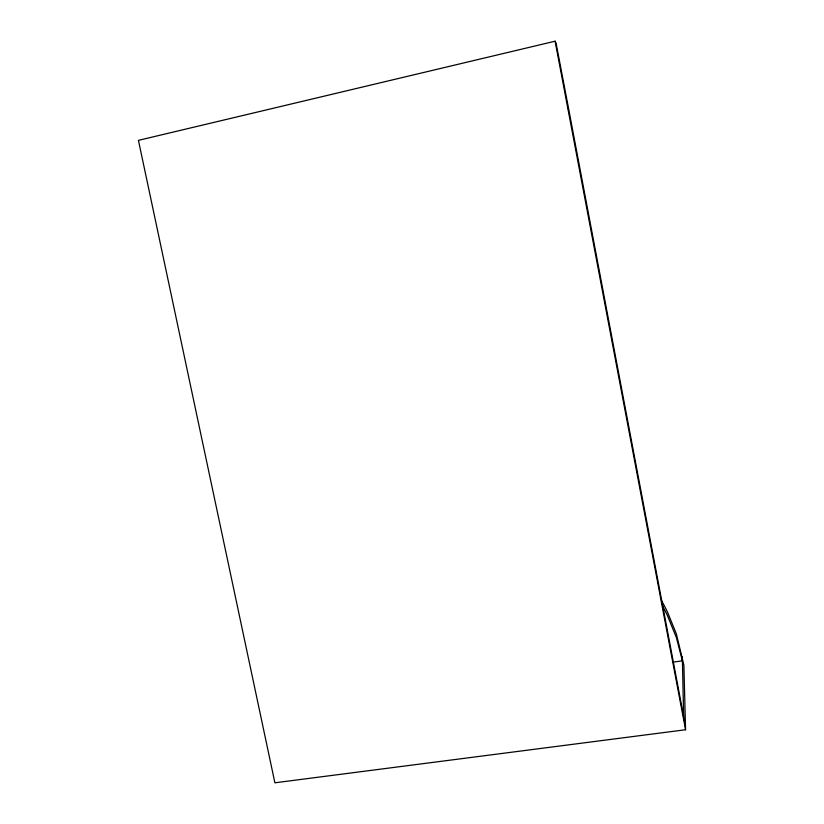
<?xml version="1.0" encoding="UTF-8"?>
<svg xmlns="http://www.w3.org/2000/svg" width="824" height="824" viewBox="0 0 824 824"><rect width="100%" height="100%" fill="white"/><g stroke="black" fill="none" stroke-linecap="round" stroke-linejoin="round"><path stroke-width="1.24" d="M685.475 726.129L568.684 109.108L556.066 43.157L555.088 41.2L138.432 140.358L274.897 782.8L685.568 729.745L683.879 665.174L676.36 633.872L667.358 611.727A180.693 170.743 35.6 0 0 661.445 600.531M567.684 107.738L568.56 109.139M672.384 662.218L682.396 660.817L676.391 637.621L667.296 615.24A182.547 172.37 35.7 0 0 662.578 606.165M555.088 41.2L685.568 729.745M682.313 656.831L683.652 716.509"/></g></svg>
